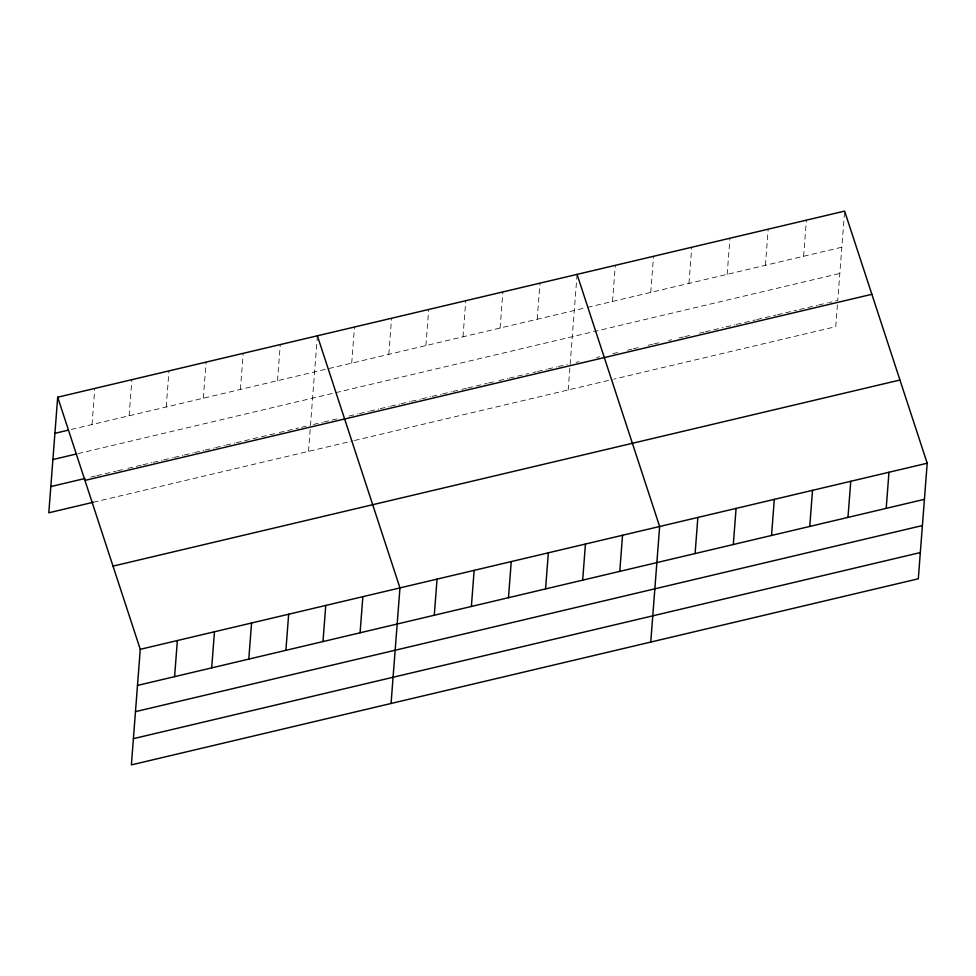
<?xml version="1.0" encoding="UTF-8"?>
<svg xmlns="http://www.w3.org/2000/svg" width="976" height="976" viewBox="0 0 976 976"><rect width="100%" height="100%" fill="white"/><g stroke="black" fill="none" stroke-linecap="round" stroke-linejoin="round"><path stroke-width="0.73" stroke-dasharray="4.88 3.66" d="M92.012 424.548L94.794 388.436M129.113 415.776L131.894 379.664M166.213 407.004L168.982 370.892M203.313 398.232L206.082 362.12M240.401 389.461L243.183 353.349M277.501 380.677L280.283 344.565M308.489 451.376L310.173 429.525M317.383 335.793L310.502 425.146L300.12 427.61M351.702 363.133L354.483 327.021M388.802 354.361L391.571 318.249M425.902 345.589L428.671 309.477M462.99 336.818L465.772 300.706M500.09 328.046L502.872 291.922M537.19 319.262L539.972 283.15M568.178 389.961L576.95 275.891M612.513 301.45L615.295 265.338M650.736 292.41L653.517 256.298M688.958 283.369L691.74 247.257M727.181 274.329L729.963 238.217M765.404 265.289L768.185 229.177M803.626 256.261L806.396 220.137M837.408 304.829L835.737 326.679L613.745 379.176M844.508 212.609L837.75 300.462L828.929 302.548M71.236 429.464L586.051 307.708M587.515 307.367L841.849 247.221M78.129 453.584L839.824 273.439M90.878 477.093L95.331 476.044M96.819 475.69L116.107 471.127M117.596 470.774L125.013 469.017M127.978 468.321L141.337 465.162M142.825 464.808L151.719 462.697M153.208 462.356L162.114 460.245M163.602 459.891L172.496 457.793M173.984 457.439L182.89 455.328M184.366 454.987L193.272 452.876M194.761 452.522L203.667 450.424M205.143 450.07L214.049 447.96M215.537 447.606L224.431 445.507M225.92 445.154L234.826 443.043M236.314 442.701L260.055 437.077M261.531 436.736L277.855 432.868M279.343 432.527L298.632 427.964M313.467 424.45L322.373 422.34M323.861 421.998L340.185 418.131M349.091 416.02L357.985 413.922M359.473 413.568L368.379 411.469M369.867 411.116L378.761 409.005M380.25 408.651L389.156 406.553M390.632 406.199L399.538 404.088M401.026 403.747L409.932 401.636M411.408 401.282L420.314 399.184M421.803 398.83L430.709 396.72M432.185 396.378L441.091 394.267M442.579 393.914L451.473 391.815M452.962 391.461L458.903 390.058M461.868 389.351L466.321 388.302M467.797 387.948L487.097 383.385M488.573 383.031L495.991 381.287M498.968 380.579L507.862 378.481M509.35 378.127L528.638 373.564M533.091 372.503L536.056 371.807M537.544 371.453L546.45 369.355M547.939 369.001L556.832 366.891M558.321 366.537L567.227 364.438M576.072 362.34L579.012 361.645M596.653 357.472L599.593 356.777M612.83 353.654L620.175 351.909M627.531 350.177L631.936 349.127M633.412 348.786L640.756 347.041M648.113 345.309L652.517 344.26M653.993 343.918L659.874 342.527M668.682 340.441L671.622 339.746M678.979 338.001L683.383 336.964M684.859 336.61L692.204 334.878M699.56 333.145L703.964 332.096M705.441 331.755L723.082 327.582M726.022 326.887L734.843 324.801M736.307 324.447L755.424 319.933M756.888 319.579L776.005 315.065M777.469 314.711L796.587 310.197M799.527 309.502L817.168 305.329M818.632 304.976L827.453 302.889M93.318 502.262L353.007 440.847M354.483 440.493L612.281 379.53"/><path stroke-width="1.46" d="M57.694 397.208L140.263 649.321L131.382 764.891L918.306 578.792L927.2 463.21L844.618 211.109L57.694 397.208L48.8 512.79L93.318 502.262M174.594 676.661L177.364 640.549M211.682 667.889L214.464 631.777M248.782 659.105L251.564 622.993M285.883 650.333L288.664 614.221M322.983 641.561L325.764 605.449M360.083 632.79L362.852 596.678M391.059 703.476L399.953 587.906L317.383 335.793M434.271 615.246L437.053 579.134M471.371 606.462L474.153 570.35M508.472 597.69L511.253 561.578M545.572 588.918L548.353 552.806M582.672 580.147L585.441 544.035M619.772 571.375L622.542 535.263M650.748 642.062L659.642 526.491L577.072 274.378M695.083 553.563L697.864 517.451M733.305 544.523L736.087 508.411M771.528 535.482L774.31 499.37M809.751 526.442L812.532 490.33M847.973 517.402L850.755 481.29M886.196 508.362L888.977 472.25M54.912 433.32L68.271 430.16M52.899 459.55L76.64 453.938M50.813 486.573L84.949 478.496M84.949 480.412L871.873 294.301M113.021 566.129L899.945 380.018M140.263 649.321L927.2 463.21M137.494 685.433L924.418 499.322M135.469 711.65L922.405 525.552M133.395 738.673L920.319 552.562"/></g></svg>
